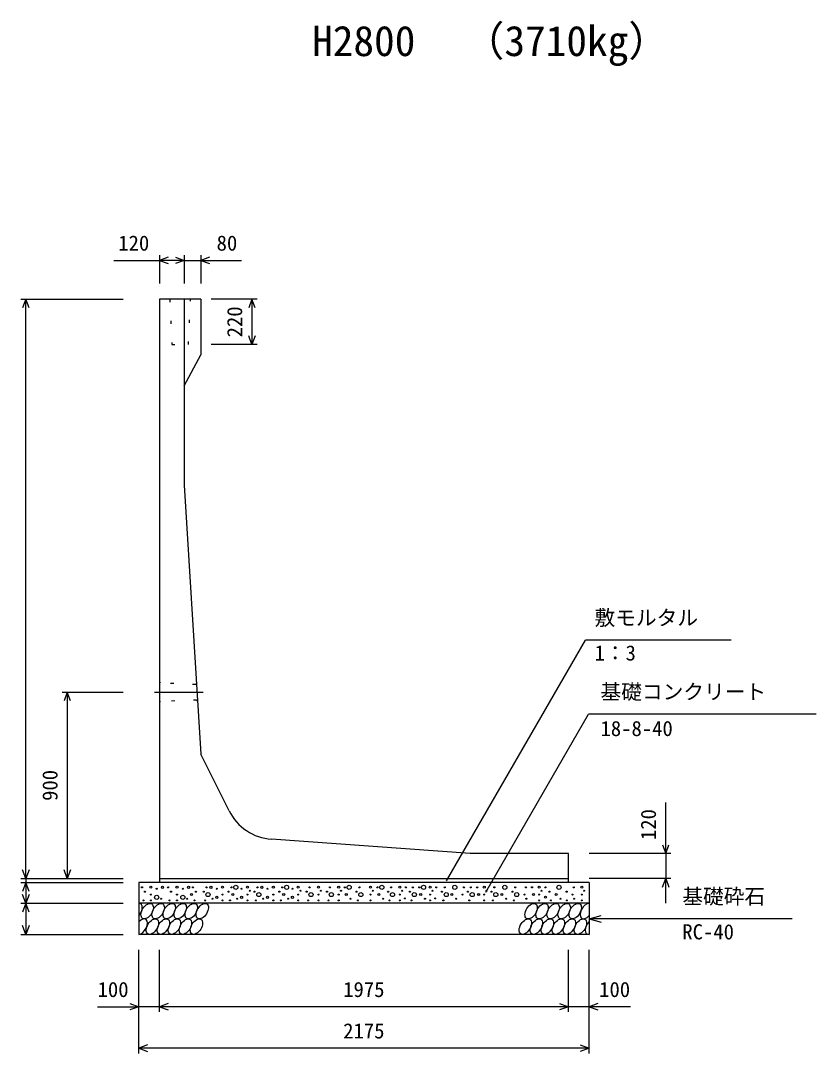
# Model space of a CAD drawing. Units: millimetres, scale not verified. Extents: x -50400 to 50400, y -17820 to 17820.
# Drawn here: x 26130 to 29972, y -9979 to -4989 of the extents above; entities that cross this region are included whole.
import ezdxf
from ezdxf.enums import TextEntityAlignment as Align

# ---------------------------------------------------------------- set-up
doc = ezdxf.new("R2010")
doc.units = ezdxf.units.MM
doc.header["$LTSCALE"] = 60
doc.linetypes.add('CHAIN1', pattern=[8, 5, -1, 1, -1])
doc.linetypes.add('DOTTED', pattern=[1.75, 0.25, -1.5])
for name, color, linetype, lineweight in [('0-0_CENTER', 7, 'CHAIN1', 25), ('0-1_DIM', 7, 'Continuous', 25), ('0-3_HATCH', 6, 'Continuous', 25), ('0-6_OUTLINE', 1, 'Continuous', 25), ('0-7_OUTLINE2', 4, 'DOTTED', 25), ('0-8_TXT', 7, 'Continuous', 25)]:
    doc.layers.add(name, color=color, linetype=linetype, lineweight=lineweight)
doc.styles.add('ＭＳ ゴシック', font='')
doc.styles.get('ＭＳ ゴシック').set_extended_font_data('MS Gothic')

msp = doc.modelspace()

# ---------------------------------------------------------------- linework, layer by layer
at = {"layer": '0-0_CENTER'}
msp.add_line((26775.89, -8233.94), (27011.53, -8233.94), dxfattribs=at)
at = {"layer": '0-1_DIM'}
for p, q in [((26799.5, -6122.05), (26799.5, -6258.94)), ((26919.5, -6122.05), (26919.5, -6258.94)), ((26999.5, -6122.05), (26999.5, -6258.94)), ((26579.64, -6147.05), (26799.5, -6147.05)), ((26919.5, -6147.05), (26799.5, -6147.05)), ((26919.5, -6147.05), (26999.5, -6147.05)), ((26999.5, -6147.05), (27195.46, -6147.05)), ((26129.5, -6333.94), (26624.5, -6333.94)), ((26154.5, -9133.94), (26154.5, -6333.94)), ((27271.41, -6333.94), (27049.5, -6333.94)), ((27246.41, -6333.94), (27246.41, -6553.94)), ((27271.41, -6553.94), (27049.5, -6553.94)), ((28186.65, -9145.27), (28857.92, -7982.59)), ((29560.33, -7982.59), (28857.92, -7982.59)), ((26329.5, -8233.94), (26624.5, -8233.94)), ((26354.5, -8233.94), (26354.5, -9133.94)), ((28376.13, -9199.66), (28872.4, -8340.1)), ((29971.94, -8340.1), (28872.4, -8340.1)), ((29244.5, -9013.94), (29244.5, -8766.25)), ((29269.5, -9013.94), (28874.5, -9013.94)), ((29244.5, -9013.94), (29244.5, -9133.94)), ((26129.5, -9133.94), (26624.5, -9133.94)), ((26129.5, -9133.94), (26624.5, -9133.94)), ((26129.5, -9153.94), (26624.5, -9153.94)), ((26154.5, -9133.94), (26154.5, -9153.94)), ((26154.5, -9153.94), (26154.5, -9253.94)), ((26354.5, -9133.94), (26624.5, -9133.94)), ((29269.5, -9133.94), (28874.5, -9133.94)), ((29244.5, -9253.94), (29244.5, -9133.94)), ((26129.5, -9253.94), (26624.5, -9253.94)), ((26154.5, -9253.94), (26154.5, -9403.94)), ((28874.5, -9328.94), (28932.46, -9313.41)), ((29854.82, -9328.94), (28874.5, -9328.94)), ((28874.5, -9328.94), (28932.46, -9344.47)), ((26129.5, -9403.94), (26624.5, -9403.94)), ((26699.5, -9978.94), (26699.5, -9478.94)), ((26799.5, -9778.94), (26799.5, -9478.94)), ((28774.5, -9778.94), (28774.5, -9478.94)), ((28774.5, -9778.94), (28774.5, -9478.94)), ((28874.5, -9978.94), (28874.5, -9478.94)), ((26499.96, -9753.94), (26699.5, -9753.94)), ((26799.5, -9753.94), (26699.5, -9753.94)), ((28774.5, -9753.94), (26799.5, -9753.94)), ((28874.5, -9753.94), (28774.5, -9753.94)), ((29074.04, -9753.94), (28874.5, -9753.94)), ((28874.5, -9953.94), (26699.5, -9953.94))]:
    msp.add_line(p, q, dxfattribs=at)
for points in [[(26841.79, -6131.66), (26799.5, -6147.05), (26841.79, -6162.44)], [(26877.21, -6131.66), (26919.5, -6147.05), (26877.21, -6162.44)], [(27041.79, -6131.66), (26999.5, -6147.05), (27041.79, -6162.44)], [(26169.89, -6376.23), (26154.5, -6333.94), (26139.11, -6376.23)], [(27261.8, -6376.23), (27246.41, -6333.94), (27231.02, -6376.23)], [(27261.8, -6511.66), (27246.41, -6553.94), (27231.02, -6511.66)], [(26369.89, -8276.23), (26354.5, -8233.94), (26339.11, -8276.23)], [(29229.11, -8971.66), (29244.5, -9013.94), (29259.89, -8971.66)], [(26169.89, -9091.66), (26154.5, -9133.94), (26139.11, -9091.66)], [(26369.89, -9091.66), (26354.5, -9133.94), (26339.11, -9091.66)], [(26169.89, -9196.23), (26154.5, -9153.94), (26139.11, -9196.23)], [(29229.11, -9176.23), (29244.5, -9133.94), (29259.89, -9176.23)], [(26169.89, -9211.66), (26154.5, -9253.94), (26139.11, -9211.66)], [(26169.89, -9296.23), (26154.5, -9253.94), (26139.11, -9296.23)], [(26169.89, -9361.66), (26154.5, -9403.94), (26139.11, -9361.66)], [(26657.21, -9738.55), (26699.5, -9753.94), (26657.21, -9769.33)], [(26841.79, -9738.55), (26799.5, -9753.94), (26841.79, -9769.33)], [(28732.21, -9738.55), (28774.5, -9753.94), (28732.21, -9769.33)], [(28916.79, -9738.55), (28874.5, -9753.94), (28916.79, -9769.33)], [(26741.79, -9938.55), (26699.5, -9953.94), (26741.79, -9969.33)], [(28832.21, -9938.55), (28874.5, -9953.94), (28832.21, -9969.33)]]:
    msp.add_lwpolyline(points, dxfattribs=at)
at = {"layer": '0-3_HATCH'}
for centre, radius in [((26715.47, -9176.76), 2.5), ((26758.36, -9175.89), 5), ((26786.4, -9183.77), 2.5), ((26814.44, -9176.76), 5), ((26841.57, -9176.76), 2.5), ((26884.47, -9175.89), 5), ((26912.51, -9183.77), 2.5), ((26940.54, -9176.76), 5), ((26961.57, -9176.76), 2.5), ((27027.43, -9176.76), 2.5), ((27048.46, -9176.76), 5), ((27076.49, -9183.77), 2.5), ((27104.53, -9175.89), 5), ((27147.43, -9176.76), 2.5), ((27168.46, -9176.76), 10), ((27196.49, -9183.77), 2.5), ((27224.53, -9175.89), 5), ((27272.65, -9176.76), 2.5), ((27293.68, -9176.76), 5), ((27321.72, -9183.77), 2.5), ((27349.76, -9175.89), 5), ((27392.65, -9176.76), 2.5), ((27413.68, -9176.76), 10), ((27441.72, -9183.77), 2.5), ((27469.76, -9175.89), 5), ((27524.58, -9176.76), 2.5), ((27568.2, -9175.89), 5), ((27623.01, -9176.76), 2.5), ((27665.19, -9175.89), 5), ((27694.89, -9176.76), 2.5), ((27715.92, -9176.76), 10), ((27765.29, -9176.76), 2.5), ((27818.58, -9175.89), 5), ((27852.55, -9176.76), 2.5), ((27873.58, -9176.76), 10), ((27918.26, -9176.76), 2.5), ((27960.44, -9175.89), 5), ((27990.13, -9176.76), 2.5), ((28023.39, -9176.76), 2.5), ((28054.17, -9176.76), 2.5), ((28075.21, -9176.76), 10), ((28106.97, -9175.89), 5), ((28136.67, -9176.76), 2.5), ((28177.68, -9176.76), 2.5), ((28225.84, -9176.76), 10), ((28269.93, -9176.76), 2.5), ((28303.18, -9176.76), 2.5), ((28333.97, -9176.76), 2.5), ((28368.37, -9175.89), 5), ((28416.85, -9176.76), 2.5), ((28467.49, -9176.76), 10), ((28518.12, -9176.76), 2.5), ((28569.59, -9176.76), 2.5), ((28598.96, -9176.76), 2.5), ((28633.37, -9175.89), 5), ((28663.68, -9176.76), 2.5), ((28729.54, -9176.76), 10), ((28800.23, -9176.76), 2.5), ((28839.01, -9175.89), 5), ((26729.49, -9197.78), 2.5), ((26758.36, -9211.78), 2.5), ((26786.4, -9224.91), 10), ((26807.43, -9231.92), 2.5), ((26855.59, -9197.78), 2.5), ((26884.47, -9211.78), 2.5), ((26912.51, -9224.91), 10), ((26933.53, -9231.92), 2.5), ((26954.56, -9211.78), 5), ((26975.59, -9197.78), 2.5), ((27013.41, -9197.78), 2.5), ((27034.44, -9211.78), 10), ((27055.47, -9231.92), 2.5), ((27076.49, -9224.91), 5), ((27104.53, -9211.78), 2.5), ((27133.41, -9197.78), 2.5), ((27154.44, -9211.78), 5), ((27175.47, -9231.92), 2.5), ((27196.49, -9224.91), 5), ((27224.53, -9211.78), 2.5), ((27235.87, -9193.46), 2.5), ((27258.63, -9197.78), 2.5), ((27279.66, -9211.78), 10), ((27300.69, -9231.92), 2.5), ((27321.72, -9224.91), 5), ((27349.76, -9211.78), 2.5), ((27378.63, -9197.78), 2.5), ((27399.66, -9211.78), 5), ((27420.69, -9231.92), 2.5), ((27441.72, -9224.91), 5), ((27469.76, -9211.78), 2.5), ((27481.1, -9193.46), 2.5), ((27510.56, -9197.78), 2.5), ((27531.59, -9211.78), 10), ((27568.2, -9211.78), 2.5), ((27579.54, -9193.46), 2.5), ((27609, -9197.78), 2.5), ((27630.03, -9211.78), 10), ((27665.19, -9211.78), 2.5), ((27676.53, -9193.46), 2.5), ((27701.9, -9211.78), 5), ((27722.93, -9231.92), 2.5), ((27751.27, -9197.78), 2.5), ((27772.3, -9211.78), 10), ((27818.58, -9211.78), 2.5), ((27829.92, -9193.46), 2.5), ((27859.56, -9211.78), 5), ((27880.59, -9231.92), 2.5), ((27904.24, -9197.78), 2.5), ((27925.27, -9211.78), 10), ((27960.44, -9211.78), 2.5), ((27971.78, -9193.46), 2.5), ((27985.09, -9230.13), 2.5), ((28009.37, -9197.78), 2.5), ((28030.4, -9211.78), 10), ((28061.19, -9211.78), 5), ((28082.21, -9231.92), 2.5), ((28106.97, -9211.78), 2.5), ((28118.31, -9193.46), 2.5), ((28131.63, -9230.13), 2.5), ((28163.66, -9197.78), 2.5), ((28184.69, -9211.78), 10), ((28211.82, -9211.78), 5), ((28232.85, -9231.92), 2.5), ((28263.49, -9211.78), 2.5), ((28289.16, -9197.78), 2.5), ((28310.19, -9211.78), 10), ((28340.98, -9211.78), 5), ((28368.37, -9211.78), 2.5), ((28379.71, -9193.46), 2.5), ((28402.83, -9197.78), 2.5), ((28423.86, -9211.78), 10), ((28453.47, -9211.78), 5), ((28474.49, -9231.92), 2.5), ((28504.11, -9197.78), 2.5), ((28525.14, -9211.78), 10), ((28563.16, -9211.78), 2.5), ((28571.5, -9231.92), 2.5), ((28605.98, -9211.78), 5), ((28633.37, -9211.78), 2.5), ((28644.71, -9193.46), 2.5), ((28663.85, -9224.07), 5), ((28682.89, -9197.78), 2.5), ((28715.52, -9211.78), 5), ((28736.55, -9231.92), 2.5), ((28766.16, -9197.78), 2.5), ((28793.8, -9211.78), 2.5), ((28802.14, -9231.92), 2.5), ((28839.01, -9211.78), 2.5), ((28850.35, -9193.46), 2.5), ((26722.48, -9239.8), 2.5), ((26758.36, -9239.8), 2.5), ((26848.58, -9239.8), 2.5), ((26884.47, -9239.8), 2.5), ((26968.58, -9239.8), 2.5), ((27020.42, -9239.8), 2.5), ((27104.53, -9239.8), 2.5), ((27140.42, -9239.8), 2.5), ((27224.53, -9239.8), 2.5), ((27265.64, -9239.8), 2.5), ((27349.76, -9239.8), 2.5), ((27385.64, -9239.8), 2.5), ((27469.76, -9239.8), 2.5), ((27517.57, -9239.8), 2.5), ((27568.2, -9239.8), 2.5), ((27616.01, -9239.8), 2.5), ((27665.19, -9239.8), 2.5), ((27758.28, -9239.8), 2.5), ((27818.58, -9239.8), 2.5), ((27911.25, -9239.8), 2.5), ((27960.44, -9239.8), 2.5), ((28016.38, -9239.8), 2.5), ((28106.97, -9239.8), 2.5), ((28170.67, -9239.8), 2.5), ((28296.17, -9239.8), 2.5), ((28368.37, -9239.8), 2.5), ((28409.84, -9239.8), 2.5), ((28511.12, -9239.8), 2.5), ((28633.37, -9239.8), 2.5), ((28689.9, -9239.8), 2.5), ((28767.63, -9239.8), 2.5), ((28839.01, -9239.8), 2.5)]:
    msp.add_circle(centre, radius, dxfattribs=at)
for centre, start_param, end_param in [((26687.14, -9291.47), 4.385593, 6.6745444), ((28860.64, -9291.47), 0.3357715, 4.4411806), ((26712.46, -9366.46), 3.5111464, 7.548991), ((28885.96, -9366.46), 1.2110787, 3.5658734)]:
    msp.add_ellipse(centre, major_axis=(21.81, 35.31), ratio=0.5792, start_param=start_param, end_param=end_param, dxfattribs=at)
for centre in [(26740.34, -9291.47), (26793.55, -9291.47), (26846.76, -9291.47), (26899.97, -9291.47), (26953.18, -9291.47), (27006.39, -9291.47), (28594.6, -9291.47), (28647.81, -9291.47), (28701.01, -9291.47), (28754.22, -9291.47), (28807.43, -9291.47), (26765.66, -9366.46), (26818.87, -9366.46), (26872.08, -9366.46), (26925.29, -9366.46), (26978.5, -9366.46), (28566.71, -9366.46), (28619.92, -9366.46), (28673.13, -9366.46), (28726.34, -9366.46), (28779.54, -9366.46), (28832.75, -9366.46)]:
    msp.add_ellipse(centre, major_axis=(21.81, 35.31), ratio=0.5792, dxfattribs=at)
at = {"layer": '0-6_OUTLINE'}
for p, q in [((26999.5, -6333.94), (26799.5, -6333.94)), ((26799.5, -6333.94), (26799.5, -9153.94)), ((26919.5, -6333.94), (26919.5, -7233.94)), ((26999.5, -6333.94), (26999.5, -6603.94)), ((26919.5, -6753.94), (26999.5, -6603.94)), ((26919.5, -7233.94), (26999.5, -8533.94)), ((27135.89, -8806.72), (26999.5, -8533.94)), ((28299.5, -9013.94), (27341.36, -8944.26)), ((26799.5, -9133.94), (28774.5, -9133.94)), ((28874.5, -9153.94), (28874.5, -9403.94)), ((28874.5, -9253.94), (26699.5, -9253.94)), ((28874.5, -9403.94), (26699.5, -9403.94))]:
    msp.add_line(p, q, dxfattribs=at)
for points in [[(28774.5, -9153.94), (28774.5, -9013.94), (28299.5, -9013.94)], [(28874.5, -9153.94), (26699.5, -9153.94), (26699.5, -9403.94)]]:
    msp.add_lwpolyline(points, dxfattribs=at)
msp.add_arc((27359.5, -8694.92), 250, 206.56505, 265.84036, dxfattribs=at)
at = {"layer": '0-7_OUTLINE2'}
for p, q in [((26939.5, -6553.94), (26949.5, -6333.94)), ((26804.5, -8188.94), (26799.5, -8183.94)), ((26973.72, -8196.44), (26804.5, -8188.94)), ((26973.72, -8196.44), (26978.42, -8191.44)), ((26804.5, -8278.94), (26799.5, -8283.94)), ((26978.34, -8271.44), (26804.5, -8278.94)), ((26978.34, -8271.44), (26983.65, -8276.44))]:
    msp.add_line(p, q, dxfattribs=at)
msp.add_lwpolyline([(26849.5, -6333.94), (26859.5, -6553.94), (26939.5, -6553.94)], dxfattribs=at)

# ---------------------------------------------------------------- texts
at = {"layer": '0-1_DIM', "style": 'ＭＳ ゴシック'}
for s, p in [('120', (26600.86, -6122.05)), ('80', (27075.76, -6122.05)), ('敷モルタル', (28900.77, -7932.59)), ('1：3', (28900.77, -8102.71)), ('基礎コンクリート', (28929.65, -8290.1)), ('18-8-40', (28929.65, -8467.73)), ('基礎砕石', (29324.75, -9278.94)), ('RC-40', (29324.75, -9450.32)), ('100', (26500.86, -9728.94)), ('1975', (27687, -9728.94)), ('100', (28923.14, -9728.94)), ('2175', (27687, -9928.94))]:
    msp.add_text(s, height=73.31, dxfattribs=at).set_placement(p, align=Align.BOTTOM_LEFT)
for s, p in [('220', (27221.41, -6518.94)), ('900', (26329.5, -8758.94)), ('120', (29219.5, -8948.3))]:
    msp.add_text(s, height=73.31, rotation=90, dxfattribs=at).set_placement(p, align=Align.BOTTOM_LEFT)
at = {"layer": '0-8_TXT', "style": 'ＭＳ ゴシック'}
for s, p in [('（3710kg）', (28265.62, -5203.69)), ('H2800', (27537, -5203.69))]:
    msp.add_text(s, height=146.6, dxfattribs=at).set_placement(p, align=Align.BOTTOM_LEFT)

doc.saveas('drawing.dxf')
